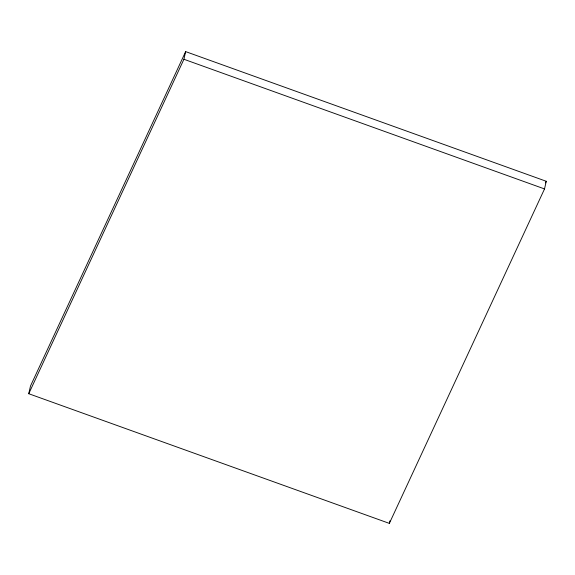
<?xml version="1.0" encoding="UTF-8"?>
<svg xmlns="http://www.w3.org/2000/svg" width="575" height="575" viewBox="0 0 575 575"><rect width="100%" height="100%" fill="white"/><g stroke="black" fill="none" stroke-linecap="round" stroke-linejoin="round"><path stroke-width="0.86" d="M28.75 393.724L30.475 386.069L185.646 51.613L546.25 181.276L544.525 188.931L389.354 523.387L28.75 393.724L183.921 59.268L185.646 51.613M389.354 523.387L389.929 520.835M545.495 182.9L546.25 181.276M183.921 59.268L544.525 188.931"/></g></svg>
